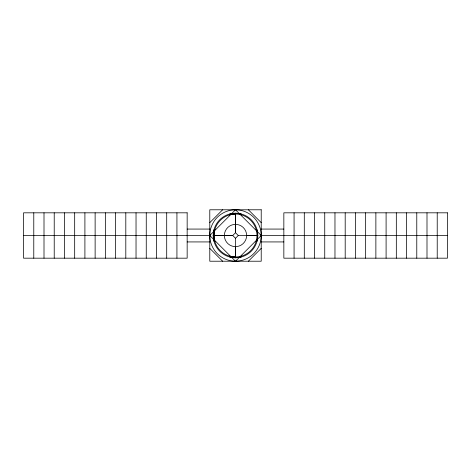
<?xml version="1.0" encoding="UTF-8"?>
<svg xmlns="http://www.w3.org/2000/svg" width="471" height="471" viewBox="0 0 471 471"><rect width="100%" height="100%" fill="white"/><g stroke="black" fill="none" stroke-linecap="round" stroke-linejoin="round"><path stroke-width="0.71" d="M235.5 246.639L235.465 256.966L229.913 256.224M213.987 241.264L213.228 235.5L213.987 229.736M257.013 241.264L257.772 235.5L257.013 229.736M214.776 229.913L214.034 235.465L214.758 241.022M209.783 222.642L222.642 209.783M23.55 235.5L209.783 235.5L213.752 231.538M214.688 230.602L230.607 214.676M231.538 213.752L235.5 209.783L261.217 235.5L447.45 235.5M241.264 257.013L235.5 257.772L235.5 238.285L238.285 235.5L257.772 235.5A22.272 22.272 0 0 1 224.361 254.787A22.272 22.272 0 0 1 224.361 216.213A22.272 22.272 0 0 1 257.772 235.5M261.217 235.5A25.717 25.717 0 0 1 222.642 257.772A25.717 25.717 0 0 1 222.642 213.228A25.717 25.717 0 0 1 261.217 235.5L235.5 261.217L231.538 257.248M248.358 261.217L261.217 248.358M229.736 213.987L235.5 213.228L241.264 213.987M229.978 214.758L235.535 214.034L235.5 232.715L232.715 235.5L213.228 235.5M187.158 229.071L209.783 229.071M261.217 229.071L283.842 229.071M187.158 241.929L209.783 241.929M261.217 241.929L283.842 241.929M224.361 235.5L214.034 235.465L232.715 235.5L235.5 238.285M246.639 235.5A11.139 11.139 0 0 1 229.93 245.144A11.139 11.139 0 0 1 229.93 225.856A11.139 11.139 0 0 1 246.639 235.5L256.966 235.535A21.466 21.466 0 0 1 224.738 254.069A21.466 21.466 0 0 1 224.797 216.895A21.466 21.466 0 0 1 256.966 235.535M229.736 257.013L235.5 257.772M248.358 209.783L261.217 222.642M238.285 235.5L235.5 232.715L235.5 213.228M209.783 235.5L213.752 239.462M214.676 240.393L230.602 256.312M209.783 248.358L222.642 261.217M437.223 212.821L437.223 258.179M426.997 212.821L426.997 258.179M416.776 212.821L416.776 258.179M406.55 212.821L406.55 258.179M396.323 212.821L396.323 258.179M386.096 212.821L386.096 258.179M375.87 212.821L375.87 258.179M365.649 212.821L365.649 258.179M355.422 212.821L355.422 258.179M345.196 212.821L345.196 258.179M334.969 212.821L334.969 258.179M324.743 212.821L324.743 258.179M314.522 212.821L314.522 258.179M304.295 212.821L304.295 258.179M294.069 212.821L294.069 258.179M176.931 212.821L176.931 258.179M166.705 212.821L166.705 258.179M156.478 212.821L156.478 258.179M146.257 212.821L146.257 258.179M136.031 212.821L136.031 258.179M125.804 212.821L125.804 258.179M115.578 212.821L115.578 258.179M105.351 212.821L105.351 258.179M95.13 212.821L95.13 258.179M84.904 212.821L84.904 258.179M74.677 212.821L74.677 258.179M64.45 212.821L64.45 258.179M54.224 212.821L54.224 258.179M44.003 212.821L44.003 258.179M33.777 212.821L33.777 258.179M261.217 209.783L209.783 209.783L209.783 261.217L261.217 261.217L261.217 209.783M187.158 212.821L23.55 212.821L23.55 258.179L187.158 258.179L187.158 212.821M447.45 212.821L283.842 212.821L283.842 258.179L447.45 258.179L447.45 212.821"/></g></svg>
